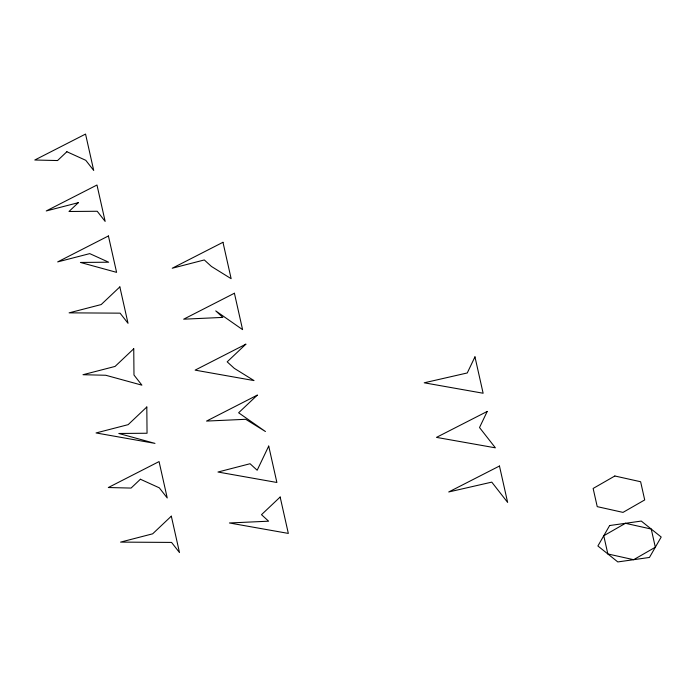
<?xml version="1.0" encoding="UTF-8"?>
<svg xmlns="http://www.w3.org/2000/svg" width="696" height="696" viewBox="0 0 696 696"><rect width="100%" height="100%" fill="white"/><g stroke="black" fill="none" stroke-linecap="round" stroke-linejoin="round"><path stroke-width="1.04" d="M268.717 446.084L257.172 470.244L250.055 463.736L217.978 472.027L276.886 482.476L268.717 446.084M474.959 356.857L467.26 372.96L424.221 382.8L483.128 393.24L474.959 356.857M487.217 411.44L479.518 427.544L495.387 447.832L436.47 437.384L487.217 411.44M609.635 525.541L597.89 545.977L617.804 561.933L649.455 557.452L661.2 537.025L641.286 521.069L609.635 525.541M66.877 151.728L57.551 160.55L34.8 160.01L85.547 134.067L93.708 170.459L85.782 160.315L66.877 151.728M78.317 202.675L68.982 211.497L97.214 211.262L105.148 221.406L96.979 185.014L46.24 210.958L78.317 202.675M119.851 286.909L101.19 304.561L69.113 312.852L120.086 313.156L128.02 323.301L119.851 286.909M133.745 348.774L115.075 366.427L82.998 374.718L105.748 375.257L141.914 385.166L133.98 375.022L133.745 348.774M146.812 406.995L128.151 424.656L96.065 432.947L154.982 443.387L118.816 433.478L147.047 433.243L146.812 406.995M245.845 344.189L227.183 361.842L234.3 368.349L254.014 380.582L195.106 370.133L245.845 344.189M140.401 479.24L131.074 488.07L108.324 487.531L159.062 461.578L167.231 497.971L159.306 487.835L140.401 479.24M257.285 395.137L238.624 412.789L265.454 431.529L245.74 419.296L206.538 421.08L257.285 395.137M171.32 516.171L152.659 533.823L120.573 542.114L171.555 542.419L179.49 552.563L171.32 516.171M280.157 497.031L261.496 514.683L268.613 521.191L229.419 522.974L288.327 533.414L280.157 497.031M614.838 475.994L593.14 488.453L597.229 506.644L623.007 512.387L644.705 499.937L640.625 481.736L614.838 475.994M625.46 523.305L603.763 535.755L607.843 553.955L633.63 559.697L655.327 547.239L651.247 529.047L625.46 523.305M108.419 235.961L57.672 261.905L89.749 253.622L108.654 262.209L80.423 262.444L116.589 272.353L108.419 235.961M222.972 242.295L172.234 268.238L204.311 259.947L211.427 266.455L231.142 278.687L222.972 242.295M234.413 293.242L183.666 319.186L222.859 317.402L215.743 310.894L242.582 329.634L234.413 293.242M499.467 466.024L448.729 491.968L491.767 482.128L507.636 502.416L499.467 466.024"/></g></svg>
